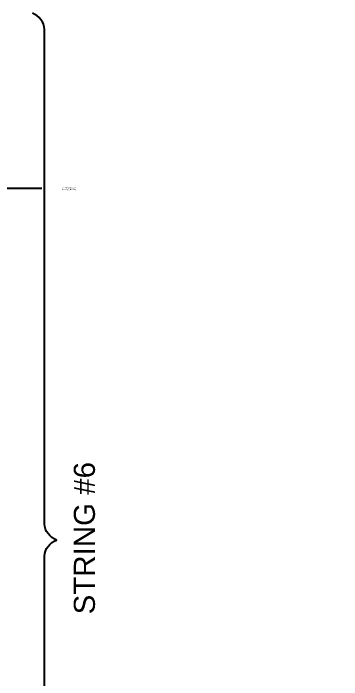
# Model space of a CAD drawing. Header units: feet. Extents: x -327 to 55127, y -2634 to 4121.
# Drawn here: x 1396.5 to 1427.6, y -2463.1 to -2400 of the extents above; entities that cross this region are included whole.
import ezdxf
from ezdxf import colors
from ezdxf.entities.mleader import LeaderData, LeaderLine
from ezdxf.math import Vec2, Vec3

# ---------------------------------------------------------------- set-up
doc = ezdxf.new("R2010")
doc.units = ezdxf.units.FT
doc.header["$MEASUREMENT"] = 0
doc.layers.add('G-ANNO-TEXT', color=1, linetype='Continuous')
doc.styles.add('NEI-A', font='arial.ttf')

msp = doc.modelspace()

# ---------------------------------------------------------------- linework, layer by layer
at = {"layer": 'G-ANNO-TEXT', "flags": 128}
msp.add_lwpolyline([(1398.279, -2499.793, 0.298343), (1399.416, -2498.251), (1399.416, -2451.434, -0.298343), (1400.554, -2449.892, -0.298343), (1399.416, -2448.349), (1399.416, -2401.532, 0.298343), (1398.279, -2399.99)], format="xyb", dxfattribs=at)

# ---------------------------------------------------------------- texts
at = {"layer": 'G-ANNO-TEXT', "insert": (1404.225, -2442.499, -3.817), "char_height": 2, "width": 14.31195, "attachment_point": 9, "rotation": 90, "style": 'NEI-A', "bg_fill": 3, "box_fill_scale": 1.5, "bg_fill_color": 256, "bg_fill_transparency": 0}
msp.add_mtext('STRING #6', dxfattribs=at)

# ---------------------------------------------------------------- next in the draw order: leaders
at = {"layer": 'G-ANNO-TEXT'}
ml = msp.add_multileader_mtext('Standard', dxfattribs=at)
ml.set_content('(TYP.) MOTOR GAP\\P(STRING JUMPERS)', color=256, style='NEI-A')
ml.set_leader_properties()
ml.build(insert=Vec2(0, 0))
ml.multileader.update_dxf_attribs({"dogleg_length": 0.36, "arrow_head_size": 1.876})
ctx = ml.context
ctx.base_point, ctx.char_height, ctx.arrow_head_size, ctx.landing_gap_size, ctx.plane_origin = Vec3(1399.157, -2416.543, -1.908), 0.1, 1.876, 1.921, Vec3(1925.094, -2944.622, -1.908)
notes = []
notes.append((ctx, [(0, (1, 1, 0), (1395.315, -2416.543, -1.908), (1, 0), 3.842, [(1, [(1392.109, -2423.197, -1.908)], 0, [])])]))
ctx.mtext.insert, ctx.mtext.width, ctx.mtext.flow_direction = Vec3(1401.078, -2416.478, -1.908), 26.46202, 5
ctx.mtext.has_bg_fill, ctx.mtext.bg_color, ctx.mtext.bg_scale_factor, ctx.mtext.bg_transparency, ctx.mtext.use_window_bg_color = 1, -1073741824, 1.5, 0, 1
for ctx, leaders in notes:
    for number, flags, end, landing, length, lines in leaders:
        leader = LeaderData()
        leader.index, (leader.has_last_leader_line, leader.has_dogleg_vector, leader.attachment_direction) = number, flags
        leader.last_leader_point, leader.dogleg_vector, leader.dogleg_length = Vec3(end), Vec3(landing), length
        for number, points, colour, breaks in lines:
            line = LeaderLine()
            line.index, line.vertices, line.color, line.breaks = number, Vec3.list(points), colors.encode_raw_color(colour), breaks
            leader.lines.append(line)
        ctx.leaders.append(leader)

doc.saveas('drawing.dxf')
